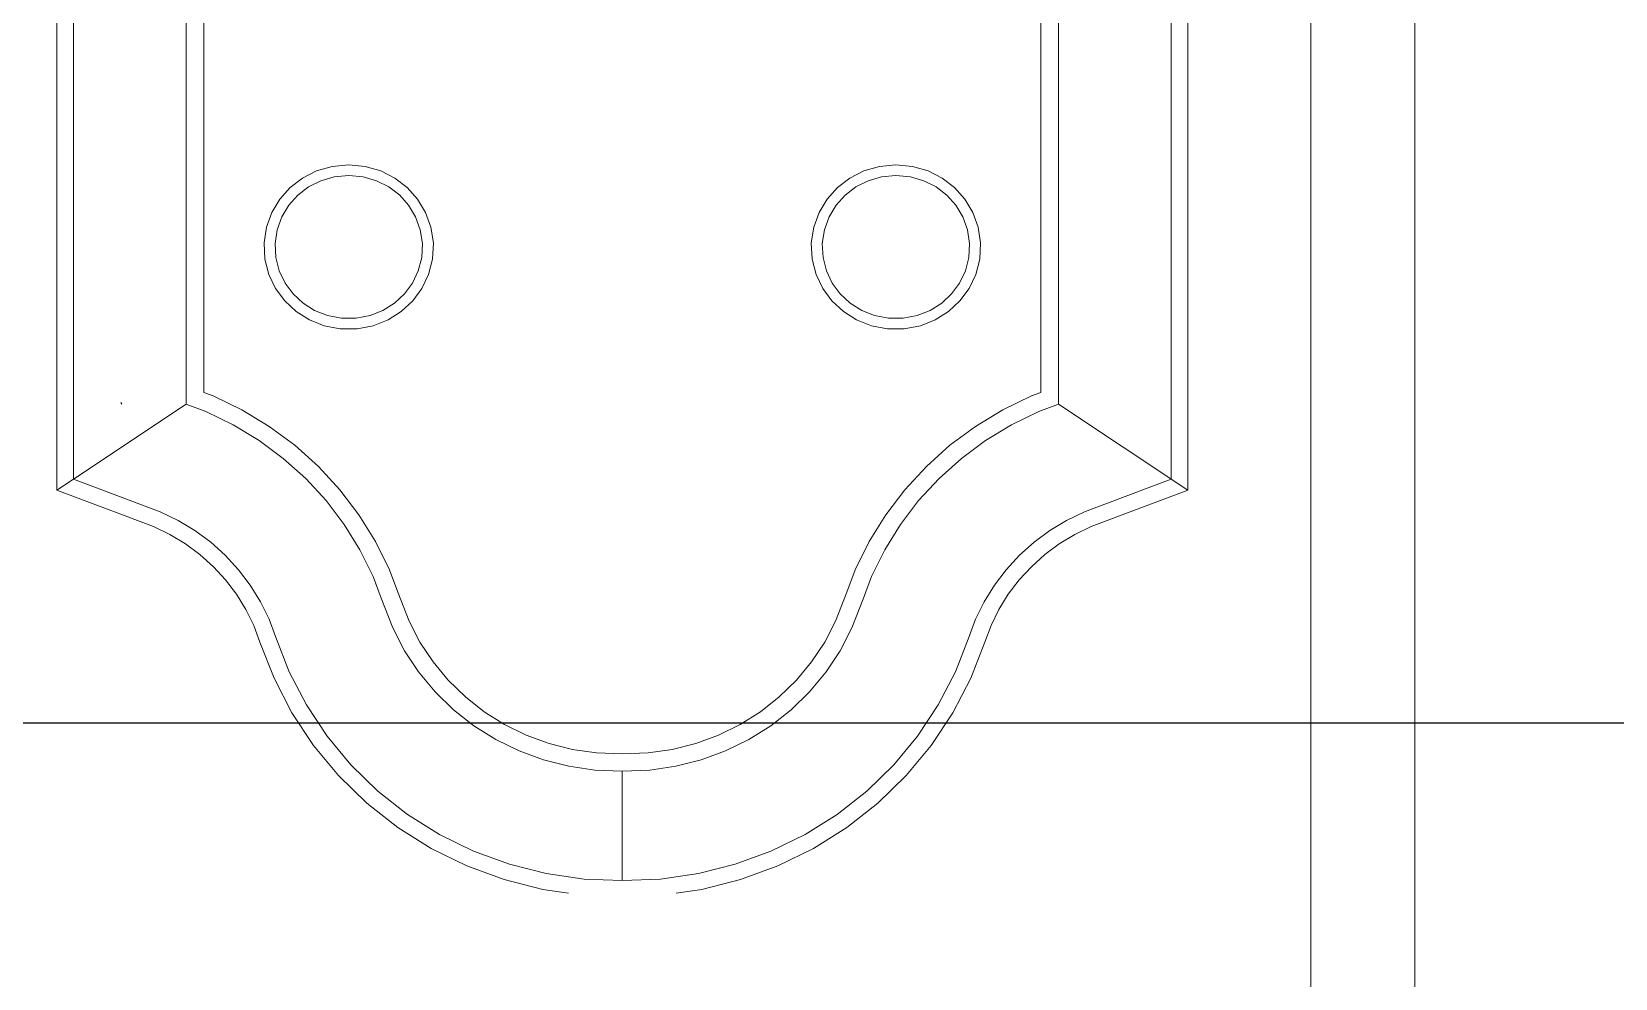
# Model space of a CAD drawing. Header units: inches. Extents: x -5096374 to -5070857, y -3259973 to -3243900.
# Drawn here: x -5078981.949 to -5078978.109, y -3259142.715 to -3259140.42 of the extents above; entities that cross this region are included whole.
import ezdxf

# ---------------------------------------------------------------- set-up
doc = ezdxf.new("R2010")
doc.units = ezdxf.units.IN
doc.header["$LTSCALE"] = 2
doc.header["$MEASUREMENT"] = 0
doc.layers.get('0').update_dxf_attribs({"linetype": 'CONTINUOUS'})
doc.layers.add('window', color=4, linetype='CONTINUOUS', lineweight=13)

msp = doc.modelspace()

# ---------------------------------------------------------------- linework, layer by layer
at = {"ltscale": 0.5}
msp.add_line((-5079359.2023, -3259142.0962), (-5078934.5239, -3259142.0962), dxfattribs=at)
at = {"layer": 'window'}
for p, q in [((-5078978.5956, -3259100.0262), (-5078978.5956, -3259162.0962)), ((-5078981.8885, -3259133.3103), (-5078981.8885, -3259141.5319)), ((-5078981.848, -3259133.3372), (-5078981.848, -3259141.505)), ((-5078981.5746, -3259133.5191), (-5078981.5746, -3259141.3232)), ((-5078981.5316, -3259141.2946), (-5078981.5316, -3259133.5477)), ((-5078979.1857, -3259141.505), (-5078979.1862, -3259139.6911)), ((-5078979.1453, -3259141.5319), (-5078979.1453, -3259139.6871)), ((-5078979.5021, -3259139.8224), (-5078979.5021, -3259141.2946)), ((-5078979.4591, -3259141.3232), (-5078979.4591, -3259139.7964)), ((-5078978.8476, -3259162.0962), (-5078978.8476, -3259139.8476)), ((-5078981.2205, -3259140.7465), (-5078981.2581, -3259140.7574)), ((-5078981.2205, -3259140.7465), (-5078981.1803, -3259140.7426)), ((-5078981.1803, -3259140.7426), (-5078981.1401, -3259140.7465)), ((-5078981.1025, -3259140.7574), (-5078981.1401, -3259140.7465)), ((-5078979.9312, -3259140.7574), (-5078979.8936, -3259140.7465)), ((-5078979.8534, -3259140.7426), (-5078979.8936, -3259140.7465)), ((-5078979.8534, -3259140.7426), (-5078979.8132, -3259140.7465)), ((-5078979.8132, -3259140.7465), (-5078979.7757, -3259140.7574)), ((-5078981.3222, -3259140.7978), (-5078981.2922, -3259140.7748)), ((-5078981.2922, -3259140.7748), (-5078981.2581, -3259140.7574)), ((-5078981.2777, -3259140.7964), (-5078981.2479, -3259140.7813)), ((-5078981.2479, -3259140.7813), (-5078981.2153, -3259140.7718)), ((-5078981.2153, -3259140.7718), (-5078981.1803, -3259140.7685)), ((-5078981.1803, -3259140.7685), (-5078981.1453, -3259140.7718)), ((-5078981.1453, -3259140.7718), (-5078981.1126, -3259140.7813)), ((-5078981.1126, -3259140.7813), (-5078981.0829, -3259140.7964)), ((-5078981.1025, -3259140.7574), (-5078981.0684, -3259140.7748)), ((-5078981.0684, -3259140.7748), (-5078981.0384, -3259140.7978)), ((-5078979.9954, -3259140.7978), (-5078979.9654, -3259140.7748)), ((-5078979.9654, -3259140.7748), (-5078979.9312, -3259140.7574)), ((-5078979.9508, -3259140.7964), (-5078979.9211, -3259140.7813)), ((-5078979.9211, -3259140.7813), (-5078979.8884, -3259140.7718)), ((-5078979.8884, -3259140.7718), (-5078979.8534, -3259140.7685)), ((-5078979.8534, -3259140.7685), (-5078979.8185, -3259140.7718)), ((-5078979.8185, -3259140.7718), (-5078979.7858, -3259140.7813)), ((-5078979.7858, -3259140.7813), (-5078979.7561, -3259140.7964)), ((-5078979.7415, -3259140.7748), (-5078979.7757, -3259140.7574)), ((-5078979.7415, -3259140.7748), (-5078979.7115, -3259140.7978)), ((-5078981.3667, -3259140.858), (-5078981.3473, -3259140.8258)), ((-5078981.3473, -3259140.8258), (-5078981.3222, -3259140.7978)), ((-5078981.3256, -3259140.8408), (-5078981.3038, -3259140.8165)), ((-5078981.3038, -3259140.8165), (-5078981.2777, -3259140.7964)), ((-5078981.0829, -3259140.7964), (-5078981.0568, -3259140.8165)), ((-5078981.0568, -3259140.8165), (-5078981.035, -3259140.8408)), ((-5078981.0384, -3259140.7978), (-5078981.0133, -3259140.8258)), ((-5078981.0133, -3259140.8258), (-5078980.9939, -3259140.858)), ((-5078980.0399, -3259140.858), (-5078980.0204, -3259140.8258)), ((-5078980.0204, -3259140.8258), (-5078979.9954, -3259140.7978)), ((-5078979.9987, -3259140.8408), (-5078979.9769, -3259140.8165)), ((-5078979.9769, -3259140.8165), (-5078979.9508, -3259140.7964)), ((-5078979.7561, -3259140.7964), (-5078979.73, -3259140.8165)), ((-5078979.73, -3259140.8165), (-5078979.7082, -3259140.8408)), ((-5078979.7115, -3259140.7978), (-5078979.6864, -3259140.8258)), ((-5078979.6864, -3259140.8258), (-5078979.667, -3259140.858)), ((-5078981.3797, -3259140.8937), (-5078981.3667, -3259140.858)), ((-5078981.3538, -3259140.8999), (-5078981.3425, -3259140.8688)), ((-5078981.3425, -3259140.8688), (-5078981.3256, -3259140.8408)), ((-5078981.035, -3259140.8408), (-5078981.0181, -3259140.8688)), ((-5078981.0181, -3259140.8688), (-5078981.0068, -3259140.8999)), ((-5078980.9809, -3259140.8937), (-5078980.9939, -3259140.858)), ((-5078980.0529, -3259140.8937), (-5078980.0399, -3259140.858)), ((-5078980.027, -3259140.8999), (-5078980.0156, -3259140.8688)), ((-5078980.0156, -3259140.8688), (-5078979.9987, -3259140.8408)), ((-5078979.7082, -3259140.8408), (-5078979.6913, -3259140.8688)), ((-5078979.6913, -3259140.8688), (-5078979.6799, -3259140.8999)), ((-5078979.654, -3259140.8937), (-5078979.667, -3259140.858)), ((-5078981.3856, -3259140.9321), (-5078981.3797, -3259140.8937)), ((-5078981.3589, -3259140.9333), (-5078981.3538, -3259140.8999)), ((-5078981.0068, -3259140.8999), (-5078981.0017, -3259140.9333)), ((-5078980.9809, -3259140.8937), (-5078980.975, -3259140.9321)), ((-5078980.0587, -3259140.9321), (-5078980.0529, -3259140.8937)), ((-5078980.032, -3259140.9333), (-5078980.027, -3259140.8999)), ((-5078979.6799, -3259140.8999), (-5078979.6749, -3259140.9333)), ((-5078979.654, -3259140.8937), (-5078979.6482, -3259140.9321)), ((-5078981.3836, -3259140.9715), (-5078981.3856, -3259140.9321)), ((-5078981.3572, -3259140.9676), (-5078981.3589, -3259140.9333)), ((-5078981.0017, -3259140.9333), (-5078981.0034, -3259140.9676)), ((-5078980.975, -3259140.9321), (-5078980.977, -3259140.9715)), ((-5078980.0568, -3259140.9715), (-5078980.0587, -3259140.9321)), ((-5078980.0303, -3259140.9676), (-5078980.032, -3259140.9333)), ((-5078979.6749, -3259140.9333), (-5078979.6766, -3259140.9676)), ((-5078979.6482, -3259140.9321), (-5078979.6502, -3259140.9715)), ((-5078981.3741, -3259141.0086), (-5078981.3836, -3259140.9715)), ((-5078981.3489, -3259140.9999), (-5078981.3572, -3259140.9676)), ((-5078981.0034, -3259140.9676), (-5078981.0117, -3259140.9999)), ((-5078980.9865, -3259141.0086), (-5078980.977, -3259140.9715)), ((-5078980.0472, -3259141.0086), (-5078980.0568, -3259140.9715)), ((-5078980.022, -3259140.9999), (-5078980.0303, -3259140.9676)), ((-5078979.6766, -3259140.9676), (-5078979.6849, -3259140.9999)), ((-5078979.6597, -3259141.0086), (-5078979.6502, -3259140.9715)), ((-5078981.3578, -3259141.0427), (-5078981.3741, -3259141.0086)), ((-5078981.3347, -3259141.0295), (-5078981.3489, -3259140.9999)), ((-5078981.0117, -3259140.9999), (-5078981.0259, -3259141.0295)), ((-5078980.9865, -3259141.0086), (-5078981.0028, -3259141.0427)), ((-5078980.0309, -3259141.0427), (-5078980.0472, -3259141.0086)), ((-5078980.0078, -3259141.0295), (-5078980.022, -3259140.9999)), ((-5078979.6849, -3259140.9999), (-5078979.6991, -3259141.0295)), ((-5078979.6597, -3259141.0086), (-5078979.676, -3259141.0427)), ((-5078981.3354, -3259141.0728), (-5078981.3578, -3259141.0427)), ((-5078981.3153, -3259141.0558), (-5078981.3347, -3259141.0295)), ((-5078981.2912, -3259141.078), (-5078981.3153, -3259141.0558)), ((-5078981.0453, -3259141.0558), (-5078981.0694, -3259141.078)), ((-5078981.0259, -3259141.0295), (-5078981.0453, -3259141.0558)), ((-5078981.0028, -3259141.0427), (-5078981.0252, -3259141.0728)), ((-5078980.0086, -3259141.0728), (-5078980.0309, -3259141.0427)), ((-5078979.9884, -3259141.0558), (-5078980.0078, -3259141.0295)), ((-5078979.9644, -3259141.078), (-5078979.9884, -3259141.0558)), ((-5078979.7185, -3259141.0558), (-5078979.7425, -3259141.078)), ((-5078979.6991, -3259141.0295), (-5078979.7185, -3259141.0558)), ((-5078979.676, -3259141.0427), (-5078979.6983, -3259141.0728)), ((-5078981.3078, -3259141.0984), (-5078981.3354, -3259141.0728)), ((-5078981.2756, -3259141.1187), (-5078981.3078, -3259141.0984)), ((-5078981.2632, -3259141.0957), (-5078981.2912, -3259141.078)), ((-5078981.2319, -3259141.1081), (-5078981.2632, -3259141.0957)), ((-5078981.0974, -3259141.0957), (-5078981.1286, -3259141.1081)), ((-5078981.0694, -3259141.078), (-5078981.0974, -3259141.0957)), ((-5078981.0528, -3259141.0984), (-5078981.085, -3259141.1187)), ((-5078981.0252, -3259141.0728), (-5078981.0528, -3259141.0984)), ((-5078979.9809, -3259141.0984), (-5078980.0086, -3259141.0728)), ((-5078979.9488, -3259141.1187), (-5078979.9809, -3259141.0984)), ((-5078979.9364, -3259141.0957), (-5078979.9644, -3259141.078)), ((-5078979.9051, -3259141.1081), (-5078979.9364, -3259141.0957)), ((-5078979.7705, -3259141.0957), (-5078979.8018, -3259141.1081)), ((-5078979.7425, -3259141.078), (-5078979.7705, -3259141.0957)), ((-5078979.726, -3259141.0984), (-5078979.7581, -3259141.1187)), ((-5078979.6983, -3259141.0728), (-5078979.726, -3259141.0984)), ((-5078981.2397, -3259141.133), (-5078981.2756, -3259141.1187)), ((-5078981.2007, -3259141.1404), (-5078981.2397, -3259141.133)), ((-5078981.198, -3259141.1146), (-5078981.2319, -3259141.1081)), ((-5078981.1626, -3259141.1146), (-5078981.198, -3259141.1146)), ((-5078981.1286, -3259141.1081), (-5078981.1626, -3259141.1146)), ((-5078981.1209, -3259141.133), (-5078981.1599, -3259141.1404)), ((-5078981.085, -3259141.1187), (-5078981.1209, -3259141.133)), ((-5078979.9128, -3259141.133), (-5078979.9488, -3259141.1187)), ((-5078979.8738, -3259141.1404), (-5078979.9128, -3259141.133)), ((-5078979.8712, -3259141.1146), (-5078979.9051, -3259141.1081)), ((-5078979.8357, -3259141.1146), (-5078979.8712, -3259141.1146)), ((-5078979.8018, -3259141.1081), (-5078979.8357, -3259141.1146)), ((-5078979.7941, -3259141.133), (-5078979.8331, -3259141.1404)), ((-5078979.7581, -3259141.1187), (-5078979.7941, -3259141.133)), ((-5078981.1599, -3259141.1404), (-5078981.2007, -3259141.1404)), ((-5078979.8331, -3259141.1404), (-5078979.8738, -3259141.1404)), ((-5078981.848, -3259141.505), (-5078981.5746, -3259141.3232)), ((-5078981.7326, -3259141.3194), (-5078981.7303, -3259141.323)), ((-5078981.5746, -3259141.3232), (-5078981.5267, -3259141.3411)), ((-5078981.5093, -3259141.3029), (-5078981.5316, -3259141.2946)), ((-5078981.4395, -3259141.3368), (-5078981.5093, -3259141.3029)), ((-5078979.5244, -3259141.3029), (-5078979.5942, -3259141.3368)), ((-5078979.5021, -3259141.2946), (-5078979.5244, -3259141.3029)), ((-5078979.507, -3259141.3411), (-5078979.4591, -3259141.3232)), ((-5078979.1453, -3259141.5319), (-5078979.4591, -3259141.3232)), ((-5078981.5267, -3259141.3411), (-5078981.4605, -3259141.3732)), ((-5078981.3733, -3259141.3768), (-5078981.4395, -3259141.3368)), ((-5078979.5942, -3259141.3368), (-5078979.6604, -3259141.3768)), ((-5078979.5732, -3259141.3732), (-5078979.507, -3259141.3411)), ((-5078981.4605, -3259141.3732), (-5078981.3978, -3259141.4112)), ((-5078981.3113, -3259141.4228), (-5078981.3733, -3259141.3768)), ((-5078979.6604, -3259141.3768), (-5078979.7225, -3259141.4228)), ((-5078979.6359, -3259141.4112), (-5078979.5732, -3259141.3732)), ((-5078981.3978, -3259141.4112), (-5078981.339, -3259141.4547)), ((-5078981.254, -3259141.4741), (-5078981.3113, -3259141.4228)), ((-5078979.7225, -3259141.4228), (-5078979.7797, -3259141.4741)), ((-5078979.6947, -3259141.4547), (-5078979.6359, -3259141.4112)), ((-5078981.339, -3259141.4547), (-5078981.2847, -3259141.5034)), ((-5078981.202, -3259141.5306), (-5078981.254, -3259141.4741)), ((-5078979.7797, -3259141.4741), (-5078979.8318, -3259141.5306)), ((-5078979.749, -3259141.5034), (-5078979.6947, -3259141.4547)), ((-5078981.8885, -3259141.5319), (-5078981.848, -3259141.505)), ((-5078981.848, -3259141.505), (-5078981.6373, -3259141.584)), ((-5078981.2847, -3259141.5034), (-5078981.2353, -3259141.5569)), ((-5078979.7984, -3259141.5569), (-5078979.749, -3259141.5034)), ((-5078979.3964, -3259141.584), (-5078979.1857, -3259141.505)), ((-5078981.8885, -3259141.5319), (-5078981.6537, -3259141.6199)), ((-5078981.2353, -3259141.5569), (-5078981.1914, -3259141.6146)), ((-5078981.1556, -3259141.5915), (-5078981.202, -3259141.5306)), ((-5078979.8318, -3259141.5306), (-5078979.8781, -3259141.5915)), ((-5078979.8423, -3259141.6146), (-5078979.7984, -3259141.5569)), ((-5078979.3801, -3259141.6199), (-5078979.1453, -3259141.5319)), ((-5078981.6373, -3259141.584), (-5078981.5942, -3259141.6049)), ((-5078981.1154, -3259141.6563), (-5078981.1556, -3259141.5915)), ((-5078979.8781, -3259141.5915), (-5078979.9183, -3259141.6563)), ((-5078979.4395, -3259141.6049), (-5078979.3964, -3259141.584)), ((-5078981.6537, -3259141.6199), (-5078981.614, -3259141.6391)), ((-5078981.614, -3259141.6391), (-5078981.5764, -3259141.6619)), ((-5078981.5942, -3259141.6049), (-5078981.5534, -3259141.6296)), ((-5078981.5534, -3259141.6296), (-5078981.5151, -3259141.6579)), ((-5078981.1914, -3259141.6146), (-5078981.1533, -3259141.6761)), ((-5078979.8804, -3259141.6761), (-5078979.8423, -3259141.6146)), ((-5078979.5186, -3259141.6579), (-5078979.4803, -3259141.6296)), ((-5078979.4803, -3259141.6296), (-5078979.4395, -3259141.6049)), ((-5078979.4573, -3259141.6619), (-5078979.4197, -3259141.6391)), ((-5078979.4197, -3259141.6391), (-5078979.3801, -3259141.6199)), ((-5078981.5764, -3259141.6619), (-5078981.5412, -3259141.688)), ((-5078981.5151, -3259141.6579), (-5078981.4798, -3259141.6896)), ((-5078981.1533, -3259141.6761), (-5078981.1214, -3259141.7409)), ((-5078981.0817, -3259141.7246), (-5078981.1154, -3259141.6563)), ((-5078979.9183, -3259141.6563), (-5078979.952, -3259141.7246)), ((-5078979.9124, -3259141.7409), (-5078979.8804, -3259141.6761)), ((-5078979.5539, -3259141.6896), (-5078979.5186, -3259141.6579)), ((-5078979.4925, -3259141.688), (-5078979.4573, -3259141.6619)), ((-5078981.5412, -3259141.688), (-5078981.5086, -3259141.7172)), ((-5078981.4798, -3259141.6896), (-5078981.4477, -3259141.7244)), ((-5078979.586, -3259141.7244), (-5078979.5539, -3259141.6896)), ((-5078979.5251, -3259141.7172), (-5078979.4925, -3259141.688)), ((-5078981.5086, -3259141.7172), (-5078981.4791, -3259141.7492)), ((-5078981.4791, -3259141.7492), (-5078981.4528, -3259141.7838)), ((-5078981.4477, -3259141.7244), (-5078981.4191, -3259141.762)), ((-5078981.1214, -3259141.7409), (-5078981.1013, -3259141.7938)), ((-5078981.061, -3259141.7793), (-5078981.0817, -3259141.7246)), ((-5078979.952, -3259141.7246), (-5078979.9728, -3259141.7793)), ((-5078979.9325, -3259141.7938), (-5078979.9124, -3259141.7409)), ((-5078979.6146, -3259141.762), (-5078979.586, -3259141.7244)), ((-5078979.581, -3259141.7838), (-5078979.5546, -3259141.7492)), ((-5078979.5546, -3259141.7492), (-5078979.5251, -3259141.7172)), ((-5078981.4528, -3259141.7838), (-5078981.4299, -3259141.8207)), ((-5078981.4191, -3259141.762), (-5078981.3943, -3259141.802)), ((-5078981.034, -3259141.8491), (-5078981.061, -3259141.7793)), ((-5078979.9728, -3259141.7793), (-5078979.9997, -3259141.8491)), ((-5078979.6394, -3259141.802), (-5078979.6146, -3259141.762)), ((-5078979.6038, -3259141.8207), (-5078979.581, -3259141.7838)), ((-5078981.4299, -3259141.8207), (-5078981.4108, -3259141.8594)), ((-5078981.3943, -3259141.802), (-5078981.3735, -3259141.8442)), ((-5078981.1013, -3259141.7938), (-5078981.0735, -3259141.8658)), ((-5078979.9602, -3259141.8658), (-5078979.9325, -3259141.7938)), ((-5078979.6602, -3259141.8442), (-5078979.6394, -3259141.802)), ((-5078979.6229, -3259141.8594), (-5078979.6038, -3259141.8207)), ((-5078981.4108, -3259141.8594), (-5078981.3955, -3259141.8998)), ((-5078981.3735, -3259141.8442), (-5078981.3576, -3259141.8861)), ((-5078981.0735, -3259141.8658), (-5078981.0451, -3259141.9208)), ((-5078981.0077, -3259141.9001), (-5078981.034, -3259141.8491)), ((-5078979.9997, -3259141.8491), (-5078980.0261, -3259141.9001)), ((-5078979.9887, -3259141.9208), (-5078979.9602, -3259141.8658)), ((-5078979.6761, -3259141.8861), (-5078979.6602, -3259141.8442)), ((-5078979.6382, -3259141.8998), (-5078979.6229, -3259141.8594)), ((-5078981.3955, -3259141.8998), (-5078981.3615, -3259141.9878)), ((-5078981.3576, -3259141.8861), (-5078981.3244, -3259141.972)), ((-5078980.9758, -3259141.9481), (-5078981.0077, -3259141.9001)), ((-5078980.0261, -3259141.9001), (-5078980.0579, -3259141.9481)), ((-5078979.7093, -3259141.972), (-5078979.6761, -3259141.8861)), ((-5078979.6722, -3259141.9878), (-5078979.6382, -3259141.8998)), ((-5078981.0451, -3259141.9208), (-5078981.0108, -3259141.9725)), ((-5078980.0229, -3259141.9725), (-5078979.9887, -3259141.9208)), ((-5078981.3244, -3259141.972), (-5078981.2829, -3259142.0523)), ((-5078981.0108, -3259141.9725), (-5078980.971, -3259142.0204)), ((-5078980.939, -3259141.9926), (-5078980.9758, -3259141.9481)), ((-5078980.0579, -3259141.9481), (-5078980.0948, -3259141.9926)), ((-5078980.0627, -3259142.0204), (-5078980.0229, -3259141.9725)), ((-5078979.7508, -3259142.0523), (-5078979.7093, -3259141.972)), ((-5078981.3615, -3259141.9878), (-5078981.3181, -3259142.0717)), ((-5078980.971, -3259142.0204), (-5078980.9262, -3259142.064)), ((-5078980.8974, -3259142.033), (-5078980.939, -3259141.9926)), ((-5078980.0948, -3259141.9926), (-5078980.1363, -3259142.033)), ((-5078980.1075, -3259142.064), (-5078980.0627, -3259142.0204)), ((-5078979.7156, -3259142.0717), (-5078979.6722, -3259141.9878)), ((-5078981.2829, -3259142.0523), (-5078981.2329, -3259142.1278)), ((-5078980.8517, -3259142.0689), (-5078980.8974, -3259142.033)), ((-5078980.1363, -3259142.033), (-5078980.182, -3259142.0689)), ((-5078979.8008, -3259142.1278), (-5078979.7508, -3259142.0523)), ((-5078981.3181, -3259142.0717), (-5078981.2658, -3259142.1507)), ((-5078980.9262, -3259142.064), (-5078980.877, -3259142.1027)), ((-5078980.8023, -3259142.0999), (-5078980.8517, -3259142.0689)), ((-5078980.7498, -3259142.1256), (-5078980.8023, -3259142.0999)), ((-5078980.2314, -3259142.0999), (-5078980.284, -3259142.1256)), ((-5078980.182, -3259142.0689), (-5078980.2314, -3259142.0999)), ((-5078980.1568, -3259142.1027), (-5078980.1075, -3259142.064)), ((-5078979.768, -3259142.1507), (-5078979.7156, -3259142.0717)), ((-5078981.2329, -3259142.1278), (-5078981.1749, -3259142.1977)), ((-5078980.877, -3259142.1027), (-5078980.8237, -3259142.1361)), ((-5078980.8237, -3259142.1361), (-5078980.7671, -3259142.1639)), ((-5078980.6947, -3259142.1458), (-5078980.7498, -3259142.1256)), ((-5078980.284, -3259142.1256), (-5078980.339, -3259142.1458)), ((-5078980.2666, -3259142.1639), (-5078980.21, -3259142.1361)), ((-5078980.21, -3259142.1361), (-5078980.1568, -3259142.1027)), ((-5078979.8588, -3259142.1977), (-5078979.8008, -3259142.1278)), ((-5078981.2658, -3259142.1507), (-5078981.205, -3259142.2239)), ((-5078980.7671, -3259142.1639), (-5078980.7078, -3259142.1856)), ((-5078980.6378, -3259142.1602), (-5078980.6947, -3259142.1458)), ((-5078980.5796, -3259142.1686), (-5078980.6378, -3259142.1602)), ((-5078980.5169, -3259142.1712), (-5078980.5796, -3259142.1686)), ((-5078980.4541, -3259142.1686), (-5078980.5169, -3259142.1712)), ((-5078980.3959, -3259142.1602), (-5078980.4541, -3259142.1686)), ((-5078980.339, -3259142.1458), (-5078980.3959, -3259142.1602)), ((-5078980.3259, -3259142.1856), (-5078980.2666, -3259142.1639)), ((-5078979.8287, -3259142.2239), (-5078979.768, -3259142.1507)), ((-5078981.1749, -3259142.1977), (-5078981.1096, -3259142.2613)), ((-5078980.7078, -3259142.1856), (-5078980.6464, -3259142.2011)), ((-5078980.6464, -3259142.2011), (-5078980.5837, -3259142.2102)), ((-5078980.5837, -3259142.2102), (-5078980.5169, -3259142.2129)), ((-5078980.5169, -3259142.2129), (-5078980.45, -3259142.2102)), ((-5078980.5169, -3259142.4784), (-5078980.5169, -3259142.2129)), ((-5078980.45, -3259142.2102), (-5078980.3873, -3259142.2011)), ((-5078980.3873, -3259142.2011), (-5078980.3259, -3259142.1856)), ((-5078979.9242, -3259142.2613), (-5078979.8588, -3259142.1977)), ((-5078981.205, -3259142.2239), (-5078981.1367, -3259142.2904)), ((-5078979.8971, -3259142.2904), (-5078979.8287, -3259142.2239)), ((-5078981.1367, -3259142.2904), (-5078981.0614, -3259142.3495)), ((-5078981.1096, -3259142.2613), (-5078981.0376, -3259142.3177)), ((-5078979.9961, -3259142.3177), (-5078979.9242, -3259142.2613)), ((-5078979.9723, -3259142.3495), (-5078979.8971, -3259142.2904)), ((-5078981.0376, -3259142.3177), (-5078980.9599, -3259142.3665)), ((-5078980.0738, -3259142.3665), (-5078979.9961, -3259142.3177)), ((-5078981.0614, -3259142.3495), (-5078980.9801, -3259142.4006)), ((-5078980.9599, -3259142.3665), (-5078980.8774, -3259142.407)), ((-5078980.1564, -3259142.407), (-5078980.0738, -3259142.3665)), ((-5078980.0536, -3259142.4006), (-5078979.9723, -3259142.3495)), ((-5078980.9801, -3259142.4006), (-5078980.8937, -3259142.4429)), ((-5078980.8774, -3259142.407), (-5078980.7908, -3259142.4387)), ((-5078980.2429, -3259142.4387), (-5078980.1564, -3259142.407)), ((-5078980.1401, -3259142.4429), (-5078980.0536, -3259142.4006)), ((-5078980.8937, -3259142.4429), (-5078980.8031, -3259142.4761)), ((-5078980.7908, -3259142.4387), (-5078980.7013, -3259142.4613)), ((-5078980.3325, -3259142.4613), (-5078980.2429, -3259142.4387)), ((-5078980.2306, -3259142.4761), (-5078980.1401, -3259142.4429)), ((-5078980.8031, -3259142.4761), (-5078980.7094, -3259142.4998)), ((-5078980.7013, -3259142.4613), (-5078980.6098, -3259142.4746)), ((-5078980.6098, -3259142.4746), (-5078980.5169, -3259142.4784)), ((-5078980.5169, -3259142.4784), (-5078980.424, -3259142.4746)), ((-5078980.424, -3259142.4746), (-5078980.3325, -3259142.4613)), ((-5078980.3243, -3259142.4998), (-5078980.2306, -3259142.4761)), ((-5078980.7094, -3259142.4998), (-5078980.6475, -3259142.5088)), ((-5078980.3863, -3259142.5088), (-5078980.3243, -3259142.4998))]:
    msp.add_line(p, q, dxfattribs=at)

doc.saveas('drawing.dxf')
